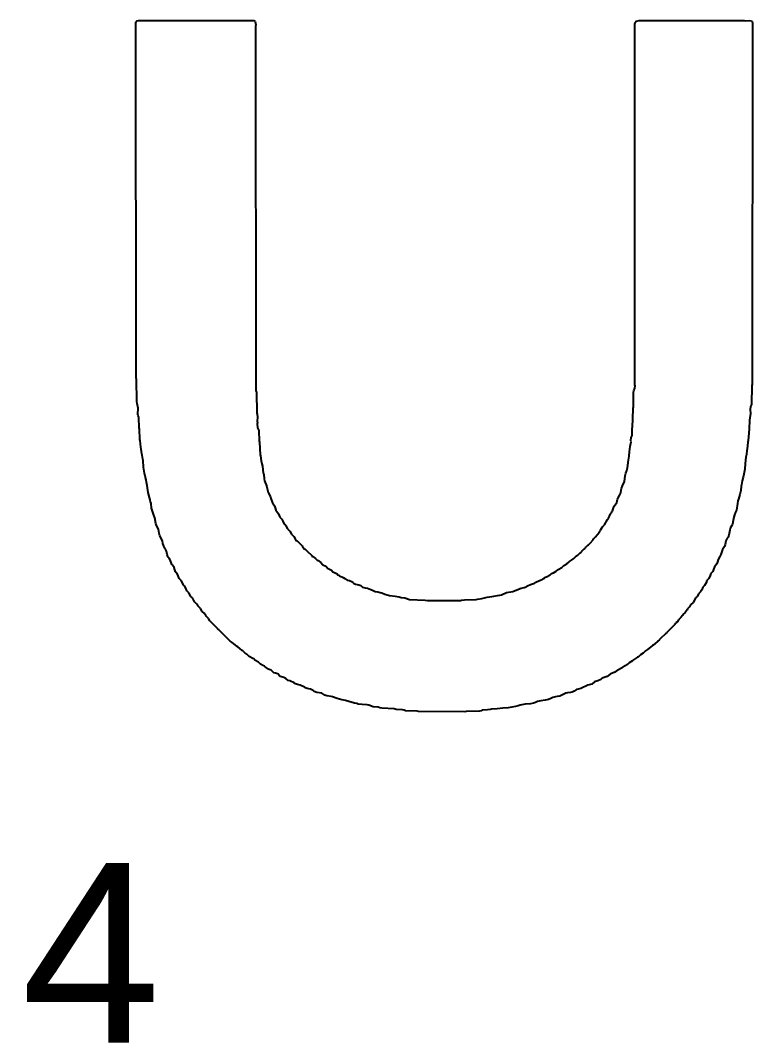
# Model space of a CAD drawing. Header units: inches. Extents: x -0.3 to 12.2, y -3.2 to 4.4.
# Drawn here: x 3.216 to 3.3188, y 1.6491 to 1.7926 of the extents above; entities that cross this region are included whole.
import ezdxf

# ---------------------------------------------------------------- set-up
doc = ezdxf.new("R2010")
doc.units = ezdxf.units.IN
doc.header["$MEASUREMENT"] = 0
doc.layers.add('Board Layer Stack Bottom Overlay', color=54, linetype='Continuous')
doc.layers.add('Top Overlay', color=2, linetype='Continuous')
doc.styles.add('Arial', font='', dxfattribs={"height": 0.2})
doc.styles.get('Arial').set_extended_font_data('Arial')

msp = doc.modelspace()

# ---------------------------------------------------------------- linework, layer by layer
at = {"layer": 'Board Layer Stack Bottom Overlay'}
for p, q in [((3.23234, 1.79256), (3.23256, 1.79262)), ((3.23256, 1.79262), (3.23333, 1.79259)), ((3.23333, 1.79259), (3.23478, 1.79262)), ((3.23478, 1.79262), (3.23484, 1.79262)), ((3.23484, 1.79262), (3.24822, 1.79259)), ((3.24822, 1.79259), (3.24876, 1.79262)), ((3.24876, 1.79262), (3.24896, 1.79248)), ((3.3025, 1.79251), (3.3029, 1.79262)), ((3.3029, 1.79262), (3.30355, 1.79259)), ((3.30355, 1.79259), (3.31767, 1.79262)), ((3.31767, 1.79262), (3.31784, 1.79256)), ((3.31784, 1.79256), (3.31841, 1.79262)), ((3.31841, 1.79262), (3.3187, 1.79256)), ((3.23219, 1.79236), (3.23234, 1.79256)), ((3.23222, 1.74245), (3.23219, 1.79236)), ((3.24896, 1.79248), (3.24907, 1.79202)), ((3.24907, 1.79202), (3.24901, 1.7918)), ((3.24901, 1.7918), (3.24907, 1.7406)), ((3.30228, 1.79211), (3.30233, 1.79233)), ((3.3023, 1.74146), (3.30228, 1.79211)), ((3.30233, 1.79233), (3.3025, 1.79251)), ((3.3187, 1.79256), (3.31878, 1.79248)), ((3.31878, 1.79248), (3.31884, 1.79225)), ((3.31884, 1.79225), (3.31878, 1.74151)), ((3.23228, 1.74222), (3.23222, 1.74245)), ((3.23234, 1.7391), (3.23228, 1.74222)), ((3.30216, 1.74063), (3.3023, 1.741)), ((3.30236, 1.74129), (3.3023, 1.74146)), ((3.3023, 1.741), (3.30236, 1.74129)), ((3.31872, 1.74134), (3.31867, 1.73867)), ((3.31878, 1.74151), (3.31872, 1.74134)), ((3.24907, 1.7406), (3.24913, 1.74043)), ((3.24913, 1.74043), (3.24918, 1.73748)), ((3.30211, 1.74041), (3.30216, 1.74063)), ((3.30213, 1.73833), (3.30211, 1.74041)), ((3.23239, 1.73882), (3.23234, 1.7391)), ((3.23251, 1.73819), (3.23239, 1.73882)), ((3.23248, 1.73731), (3.23251, 1.73819)), ((3.30202, 1.73663), (3.30208, 1.73816)), ((3.30208, 1.73816), (3.30213, 1.73833)), ((3.31855, 1.73839), (3.3185, 1.73799)), ((3.31867, 1.73867), (3.31855, 1.73839)), ((3.23254, 1.73708), (3.23248, 1.73731)), ((3.23259, 1.73691), (3.23254, 1.73708)), ((3.23265, 1.73543), (3.23259, 1.73691)), ((3.24918, 1.73748), (3.24924, 1.73731)), ((3.24924, 1.73731), (3.2493, 1.73691)), ((3.2493, 1.73691), (3.24924, 1.73634)), ((3.30196, 1.73555), (3.30202, 1.73663)), ((3.31847, 1.73683), (3.31841, 1.73649)), ((3.31855, 1.73742), (3.31847, 1.73683)), ((3.3185, 1.73799), (3.31855, 1.73742)), ((3.23271, 1.73526), (3.23265, 1.73543)), ((3.23276, 1.73379), (3.23271, 1.73526)), ((3.24924, 1.73634), (3.2493, 1.73617)), ((3.2493, 1.73617), (3.24924, 1.736)), ((3.24924, 1.736), (3.2493, 1.73543)), ((3.2493, 1.73543), (3.24947, 1.73504)), ((3.30191, 1.73538), (3.30196, 1.73555)), ((3.30193, 1.73478), (3.30191, 1.73538)), ((3.31835, 1.73529), (3.3183, 1.73467)), ((3.31841, 1.73649), (3.31835, 1.73529)), ((3.23282, 1.73362), (3.23276, 1.73379)), ((3.24947, 1.73504), (3.24952, 1.73356)), ((3.30174, 1.73362), (3.30179, 1.73407)), ((3.30179, 1.73407), (3.30191, 1.73436)), ((3.30191, 1.73436), (3.30193, 1.73478)), ((3.3183, 1.73467), (3.31824, 1.73365)), ((3.23288, 1.73271), (3.23282, 1.73362)), ((3.23296, 1.7324), (3.23288, 1.73271)), ((3.23305, 1.73174), (3.23296, 1.7324)), ((3.24952, 1.73356), (3.24958, 1.73339)), ((3.24958, 1.73339), (3.24964, 1.73163)), ((3.30154, 1.73205), (3.30165, 1.73279)), ((3.30165, 1.73279), (3.30171, 1.73302)), ((3.30171, 1.73302), (3.30179, 1.73345)), ((3.30179, 1.73345), (3.30174, 1.73362)), ((3.3181, 1.73242), (3.31804, 1.73225)), ((3.31818, 1.73342), (3.3181, 1.73242)), ((3.31824, 1.73365), (3.31818, 1.73342)), ((3.2331, 1.73157), (3.23305, 1.73174)), ((3.23316, 1.731), (3.2331, 1.73157)), ((3.23322, 1.73083), (3.23316, 1.731)), ((3.24964, 1.73163), (3.24969, 1.73146)), ((3.24969, 1.73146), (3.24978, 1.7308)), ((3.30142, 1.73086), (3.30148, 1.73143)), ((3.30148, 1.73143), (3.30154, 1.73205)), ((3.31787, 1.73129), (3.31779, 1.73041)), ((3.31798, 1.73168), (3.31787, 1.73129)), ((3.31804, 1.73225), (3.31798, 1.73168)), ((3.23327, 1.72987), (3.23322, 1.73083)), ((3.23339, 1.72907), (3.23327, 1.72987)), ((3.24978, 1.7308), (3.24989, 1.73035)), ((3.24989, 1.73035), (3.24998, 1.73004)), ((3.24998, 1.73004), (3.25009, 1.72907)), ((3.30117, 1.72941), (3.30128, 1.72981)), ((3.30128, 1.72981), (3.30142, 1.73086)), ((3.31773, 1.72961), (3.31762, 1.72893)), ((3.31779, 1.73041), (3.31773, 1.72961)), ((3.2335, 1.72862), (3.23339, 1.72907)), ((3.23364, 1.72813), (3.2335, 1.72862)), ((3.2337, 1.72779), (3.23364, 1.72813)), ((3.25009, 1.72907), (3.25015, 1.72884)), ((3.25015, 1.72884), (3.25023, 1.72825)), ((3.25023, 1.72825), (3.25029, 1.72796)), ((3.30083, 1.72788), (3.30094, 1.72867)), ((3.30094, 1.72867), (3.30103, 1.72904)), ((3.30103, 1.72904), (3.30117, 1.72941)), ((3.3175, 1.72847), (3.31736, 1.72799)), ((3.31762, 1.72893), (3.3175, 1.72847)), ((3.23376, 1.72734), (3.2337, 1.72779)), ((3.2339, 1.72634), (3.23376, 1.72734)), ((3.25029, 1.72796), (3.25035, 1.72774)), ((3.25035, 1.72774), (3.25049, 1.72742)), ((3.25049, 1.72742), (3.2506, 1.72714)), ((3.2506, 1.72714), (3.25066, 1.72691)), ((3.25066, 1.72691), (3.2508, 1.72632)), ((3.30032, 1.72629), (3.30037, 1.72669)), ((3.30037, 1.72669), (3.30043, 1.72691)), ((3.30043, 1.72691), (3.30057, 1.72728)), ((3.30057, 1.72728), (3.30083, 1.72788)), ((3.31719, 1.72663), (3.31705, 1.72603)), ((3.31725, 1.7272), (3.31719, 1.72663)), ((3.3173, 1.72742), (3.31725, 1.7272)), ((3.31736, 1.72799), (3.3173, 1.72742)), ((3.23413, 1.72561), (3.2339, 1.72634)), ((3.23421, 1.72529), (3.23413, 1.72561)), ((3.23427, 1.72501), (3.23421, 1.72529)), ((3.2508, 1.72632), (3.25111, 1.72572)), ((3.25111, 1.72572), (3.25117, 1.72549)), ((3.25117, 1.72549), (3.2514, 1.72487)), ((3.29975, 1.72492), (3.29986, 1.72538)), ((3.29986, 1.72538), (3.3002, 1.726)), ((3.3002, 1.726), (3.30032, 1.72629)), ((3.31679, 1.72515), (3.31671, 1.72478)), ((3.31685, 1.72538), (3.31679, 1.72515)), ((3.31705, 1.72603), (3.31685, 1.72538)), ((3.23433, 1.72478), (3.23427, 1.72501)), ((3.23441, 1.72413), (3.23433, 1.72478)), ((3.23467, 1.7233), (3.23441, 1.72413)), ((3.2514, 1.72487), (3.25168, 1.72447)), ((3.25168, 1.72447), (3.25177, 1.72416)), ((3.25177, 1.72416), (3.25188, 1.72387)), ((3.25188, 1.72387), (3.25202, 1.72367)), ((3.29907, 1.72362), (3.29918, 1.72373)), ((3.29918, 1.72373), (3.29926, 1.72404)), ((3.29926, 1.72404), (3.29941, 1.72441)), ((3.29941, 1.72441), (3.29975, 1.72492)), ((3.31656, 1.72384), (3.31645, 1.72356)), ((3.31671, 1.72478), (3.31656, 1.72384)), ((3.23478, 1.72302), (3.23467, 1.7233)), ((3.23484, 1.72279), (3.23478, 1.72302)), ((3.23498, 1.72197), (3.23484, 1.72279)), ((3.25202, 1.72367), (3.25225, 1.72333)), ((3.25225, 1.72333), (3.25242, 1.72288)), ((3.25242, 1.72288), (3.25268, 1.72257)), ((3.25268, 1.72257), (3.25282, 1.72231)), ((3.25282, 1.72231), (3.25305, 1.72191)), ((3.29804, 1.7218), (3.29844, 1.72254)), ((3.29844, 1.72254), (3.29861, 1.72271)), ((3.29861, 1.72271), (3.29872, 1.72299)), ((3.29872, 1.72299), (3.29887, 1.72336)), ((3.29887, 1.72336), (3.29901, 1.7235)), ((3.29901, 1.7235), (3.29907, 1.72362)), ((3.31611, 1.72242), (3.31602, 1.72188)), ((3.31622, 1.72288), (3.31611, 1.72242)), ((3.31631, 1.72319), (3.31622, 1.72288)), ((3.31645, 1.72356), (3.31631, 1.72319)), ((3.23509, 1.72169), (3.23498, 1.72197)), ((3.23538, 1.72117), (3.23509, 1.72169)), ((3.23546, 1.72063), (3.23538, 1.72117)), ((3.25305, 1.72191), (3.25322, 1.72174)), ((3.25322, 1.72174), (3.25327, 1.72163)), ((3.25327, 1.72163), (3.2535, 1.72123)), ((3.2535, 1.72123), (3.25384, 1.72089)), ((3.25384, 1.72089), (3.25407, 1.72049)), ((3.29708, 1.72049), (3.29736, 1.72089)), ((3.29736, 1.72089), (3.29747, 1.721)), ((3.29747, 1.721), (3.29753, 1.72112)), ((3.29753, 1.72112), (3.29776, 1.72152)), ((3.29776, 1.72152), (3.29804, 1.7218)), ((3.31563, 1.72103), (3.31551, 1.72035)), ((3.31571, 1.72134), (3.31563, 1.72103)), ((3.31594, 1.72169), (3.31571, 1.72134)), ((3.31602, 1.72188), (3.31594, 1.72169)), ((3.23555, 1.72027), (3.23546, 1.72063)), ((3.23592, 1.71956), (3.23555, 1.72027)), ((3.236, 1.71919), (3.23592, 1.71956)), ((3.25407, 1.72049), (3.25441, 1.72015)), ((3.25441, 1.72015), (3.25464, 1.71975)), ((3.25464, 1.71975), (3.25472, 1.71961)), ((3.25472, 1.71961), (3.25484, 1.71956)), ((3.25484, 1.71956), (3.25555, 1.71884)), ((3.296, 1.71924), (3.29645, 1.7197)), ((3.29645, 1.7197), (3.29651, 1.71981)), ((3.29651, 1.71981), (3.29676, 1.72012)), ((3.29676, 1.72012), (3.29702, 1.72038)), ((3.29702, 1.72038), (3.29708, 1.72049)), ((3.31509, 1.71953), (3.315, 1.71904)), ((3.3152, 1.71981), (3.31509, 1.71953)), ((3.31526, 1.71992), (3.3152, 1.71981)), ((3.3154, 1.72007), (3.31526, 1.71992)), ((3.31551, 1.72035), (3.3154, 1.72007)), ((3.23606, 1.71896), (3.236, 1.71919)), ((3.23623, 1.71856), (3.23606, 1.71896)), ((3.23629, 1.71845), (3.23623, 1.71856)), ((3.23637, 1.71836), (3.23629, 1.71845)), ((3.23648, 1.71808), (3.23637, 1.71836)), ((3.23657, 1.71765), (3.23648, 1.71808)), ((3.25555, 1.71884), (3.2556, 1.71873)), ((3.2556, 1.71873), (3.25586, 1.71842)), ((3.25586, 1.71842), (3.25597, 1.71836)), ((3.25597, 1.71836), (3.25628, 1.71811)), ((3.25628, 1.71811), (3.25691, 1.71748)), ((3.29472, 1.71791), (3.29486, 1.71805)), ((3.29486, 1.71805), (3.29492, 1.71816)), ((3.29492, 1.71816), (3.29517, 1.71842)), ((3.29517, 1.71842), (3.29529, 1.71848)), ((3.29529, 1.71848), (3.29537, 1.71856)), ((3.29537, 1.71856), (3.29543, 1.71867)), ((3.29543, 1.71867), (3.29569, 1.71893)), ((3.29569, 1.71893), (3.2958, 1.71899)), ((3.2958, 1.71899), (3.29594, 1.71913)), ((3.29594, 1.71913), (3.296, 1.71924)), ((3.31463, 1.71833), (3.31438, 1.71762)), ((3.31489, 1.71876), (3.31463, 1.71833)), ((3.315, 1.71904), (3.31489, 1.71876)), ((3.23668, 1.71737), (3.23657, 1.71765)), ((3.23674, 1.71725), (3.23668, 1.71737)), ((3.23685, 1.71714), (3.23674, 1.71725)), ((3.23708, 1.71674), (3.23685, 1.71714)), ((3.23714, 1.71652), (3.23708, 1.71674)), ((3.25691, 1.71748), (3.25694, 1.7174)), ((3.25694, 1.7174), (3.25705, 1.71734)), ((3.25705, 1.71734), (3.25745, 1.71706)), ((3.25745, 1.71706), (3.25768, 1.71683)), ((3.25768, 1.71683), (3.25779, 1.71677)), ((3.25779, 1.71677), (3.25819, 1.71649)), ((3.29273, 1.71632), (3.29304, 1.71657)), ((3.29304, 1.71657), (3.29313, 1.71666)), ((3.29313, 1.71666), (3.29341, 1.71683)), ((3.29341, 1.71683), (3.29372, 1.71708)), ((3.29372, 1.71708), (3.29387, 1.71723)), ((3.29387, 1.71723), (3.29398, 1.71728)), ((3.29398, 1.71728), (3.29429, 1.71754)), ((3.29429, 1.71754), (3.29461, 1.71785)), ((3.29461, 1.71785), (3.29472, 1.71791)), ((3.31392, 1.7166), (3.31381, 1.71632)), ((3.31401, 1.71691), (3.31392, 1.7166)), ((3.31426, 1.71734), (3.31401, 1.71691)), ((3.31438, 1.71762), (3.31426, 1.71734)), ((3.23725, 1.71623), (3.23714, 1.71652)), ((3.23734, 1.71615), (3.23725, 1.71623)), ((3.23756, 1.71581), (3.23734, 1.71615)), ((3.23765, 1.71549), (3.23756, 1.71581)), ((3.23776, 1.71521), (3.23765, 1.71549)), ((3.23793, 1.71504), (3.23776, 1.71521)), ((3.25819, 1.71649), (3.25847, 1.7162)), ((3.25847, 1.7162), (3.25887, 1.71598)), ((3.25887, 1.71598), (3.25901, 1.71583)), ((3.25901, 1.71583), (3.25904, 1.71575)), ((3.25904, 1.71575), (3.25966, 1.71541)), ((3.25966, 1.71541), (3.25989, 1.71518)), ((3.25989, 1.71518), (3.26018, 1.71507)), ((3.29086, 1.71507), (3.29125, 1.71529)), ((3.29125, 1.71529), (3.29142, 1.71546)), ((3.29142, 1.71546), (3.29154, 1.71552)), ((3.29154, 1.71552), (3.29205, 1.71581)), ((3.29205, 1.71581), (3.29233, 1.71609)), ((3.29233, 1.71609), (3.29273, 1.71632)), ((3.31324, 1.71524), (3.31299, 1.71498)), ((3.31335, 1.71552), (3.31324, 1.71524)), ((3.3135, 1.71589), (3.31335, 1.71552)), ((3.31381, 1.71632), (3.3135, 1.71589)), ((3.23816, 1.71464), (3.23793, 1.71504)), ((3.2383, 1.71427), (3.23816, 1.71464)), ((3.23856, 1.71396), (3.2383, 1.71427)), ((3.23884, 1.71345), (3.23856, 1.71396)), ((3.26018, 1.71507), (3.26046, 1.7149)), ((3.26046, 1.7149), (3.26057, 1.71478)), ((3.26057, 1.71478), (3.26069, 1.71473)), ((3.26069, 1.71473), (3.2608, 1.71461)), ((3.2608, 1.71461), (3.26134, 1.71441)), ((3.26134, 1.71441), (3.26154, 1.71427)), ((3.26154, 1.71427), (3.26188, 1.71404)), ((3.26188, 1.71404), (3.26219, 1.71396)), ((3.26219, 1.71396), (3.26248, 1.71385)), ((3.26248, 1.71385), (3.26268, 1.7137)), ((3.26268, 1.7137), (3.26279, 1.71359)), ((3.28821, 1.71362), (3.2883, 1.7137)), ((3.2883, 1.7137), (3.28841, 1.71376)), ((3.28841, 1.71376), (3.28892, 1.71399)), ((3.28892, 1.71399), (3.28929, 1.71413)), ((3.28929, 1.71413), (3.28938, 1.71421)), ((3.28938, 1.71421), (3.28949, 1.71427)), ((3.28949, 1.71427), (3.28961, 1.71439)), ((3.28961, 1.71439), (3.28989, 1.7145)), ((3.28989, 1.7145), (3.2904, 1.71478)), ((3.2904, 1.71478), (3.29057, 1.71495)), ((3.29057, 1.71495), (3.29086, 1.71507)), ((3.3123, 1.71367), (3.31208, 1.71328)), ((3.31242, 1.71396), (3.3123, 1.71367)), ((3.3127, 1.71424), (3.31242, 1.71396)), ((3.31287, 1.7147), (3.3127, 1.71424)), ((3.31299, 1.71498), (3.31287, 1.7147)), ((3.2389, 1.71333), (3.23884, 1.71345)), ((3.23901, 1.71322), (3.2389, 1.71333)), ((3.23921, 1.71291), (3.23901, 1.71322)), ((3.23935, 1.71254), (3.23921, 1.71291)), ((3.23964, 1.71225), (3.23935, 1.71254)), ((3.23992, 1.71174), (3.23964, 1.71225)), ((3.26279, 1.71359), (3.26307, 1.71348)), ((3.26307, 1.71348), (3.2635, 1.71339)), ((3.2635, 1.71339), (3.26378, 1.71328)), ((3.26378, 1.71328), (3.26404, 1.71302)), ((3.26404, 1.71302), (3.26441, 1.71294)), ((3.26441, 1.71294), (3.26475, 1.71288)), ((3.26475, 1.71288), (3.2652, 1.71271)), ((3.2652, 1.71271), (3.26552, 1.71257)), ((3.26552, 1.71257), (3.2658, 1.71245)), ((3.2658, 1.71245), (3.26617, 1.71237)), ((3.26617, 1.71237), (3.26651, 1.71231)), ((3.26651, 1.71231), (3.26674, 1.71225)), ((3.26674, 1.71225), (3.26719, 1.71208)), ((3.28356, 1.71197), (3.28427, 1.71228)), ((3.28427, 1.71228), (3.28515, 1.71242)), ((3.28515, 1.71242), (3.28571, 1.71265)), ((3.28571, 1.71265), (3.28631, 1.71291)), ((3.28631, 1.71291), (3.28674, 1.71299)), ((3.28674, 1.71299), (3.28702, 1.71311)), ((3.28702, 1.71311), (3.28711, 1.71319)), ((3.28711, 1.71319), (3.28722, 1.71325)), ((3.28722, 1.71325), (3.28762, 1.71342)), ((3.28762, 1.71342), (3.28793, 1.7135)), ((3.28793, 1.7135), (3.28821, 1.71362)), ((3.31151, 1.71237), (3.31128, 1.71214)), ((3.31171, 1.71268), (3.31151, 1.71237)), ((3.31185, 1.71305), (3.31171, 1.71268)), ((3.31208, 1.71328), (3.31185, 1.71305)), ((3.24015, 1.71152), (3.23992, 1.71174)), ((3.24043, 1.711), (3.24015, 1.71152)), ((3.24077, 1.71066), (3.24043, 1.711)), ((3.26719, 1.71208), (3.26785, 1.71189)), ((3.26785, 1.71189), (3.26864, 1.71177)), ((3.26864, 1.71177), (3.26918, 1.71169)), ((3.26918, 1.71169), (3.26949, 1.7116)), ((3.26949, 1.7116), (3.26998, 1.71152)), ((3.26998, 1.71152), (3.27063, 1.71132)), ((3.27063, 1.71132), (3.27282, 1.71123)), ((3.27282, 1.71123), (3.27316, 1.71117)), ((3.27316, 1.71117), (3.27779, 1.71115)), ((3.27779, 1.71115), (3.27796, 1.7112)), ((3.27796, 1.7112), (3.27836, 1.71126)), ((3.27836, 1.71126), (3.28, 1.71132)), ((3.28, 1.71132), (3.28017, 1.71137)), ((3.28017, 1.71137), (3.2808, 1.71143)), ((3.2808, 1.71143), (3.28097, 1.71149)), ((3.28097, 1.71149), (3.28154, 1.71166)), ((3.28154, 1.71166), (3.28219, 1.71174)), ((3.28219, 1.71174), (3.28248, 1.7118)), ((3.28248, 1.7118), (3.28299, 1.71186)), ((3.28299, 1.71186), (3.28333, 1.71191)), ((3.28333, 1.71191), (3.28356, 1.71197)), ((3.31049, 1.71089), (3.31014, 1.71055)), ((3.31077, 1.7114), (3.31049, 1.71089)), ((3.31083, 1.71152), (3.31077, 1.7114)), ((3.31105, 1.71174), (3.31083, 1.71152)), ((3.31128, 1.71214), (3.31105, 1.71174)), ((3.24094, 1.71038), (3.24077, 1.71066)), ((3.24128, 1.71004), (3.24094, 1.71038)), ((3.24151, 1.70964), (3.24128, 1.71004)), ((3.24177, 1.70939), (3.24151, 1.70964)), ((3.24202, 1.70907), (3.24177, 1.70939)), ((3.30935, 1.70947), (3.30906, 1.70919)), ((3.30963, 1.70987), (3.30935, 1.70947)), ((3.30969, 1.70998), (3.30963, 1.70987)), ((3.30997, 1.71027), (3.30969, 1.70998)), ((3.31014, 1.71055), (3.30997, 1.71027)), ((3.24208, 1.70896), (3.24202, 1.70907)), ((3.24242, 1.70862), (3.24208, 1.70896)), ((3.24259, 1.70833), (3.24242, 1.70862)), ((3.24373, 1.7072), (3.24259, 1.70833)), ((3.30799, 1.70794), (3.30793, 1.70782)), ((3.30807, 1.70802), (3.30799, 1.70794)), ((3.30827, 1.70816), (3.30807, 1.70802)), ((3.30833, 1.70828), (3.30827, 1.70816)), ((3.30844, 1.70839), (3.30833, 1.70828)), ((3.3085, 1.7085), (3.30844, 1.70839)), ((3.30875, 1.70876), (3.3085, 1.7085)), ((3.30901, 1.70907), (3.30875, 1.70876)), ((3.30906, 1.70919), (3.30901, 1.70907)), ((3.24378, 1.70708), (3.24373, 1.7072)), ((3.24387, 1.70706), (3.24378, 1.70708)), ((3.24424, 1.70669), (3.24387, 1.70706)), ((3.2443, 1.70657), (3.24424, 1.70669)), ((3.24438, 1.70654), (3.2443, 1.70657)), ((3.24481, 1.70612), (3.24438, 1.70654)), ((3.30659, 1.70649), (3.30591, 1.70581)), ((3.30671, 1.70654), (3.30659, 1.70649)), ((3.30674, 1.70663), (3.30671, 1.70654)), ((3.30793, 1.70782), (3.30674, 1.70663)), ((3.24486, 1.706), (3.24481, 1.70612)), ((3.24495, 1.70598), (3.24486, 1.706)), ((3.24546, 1.70547), (3.24495, 1.70598)), ((3.24574, 1.70529), (3.24546, 1.70547)), ((3.24592, 1.70512), (3.24574, 1.70529)), ((3.24643, 1.70473), (3.24592, 1.70512)), ((3.30514, 1.70515), (3.30489, 1.7049)), ((3.30546, 1.70541), (3.30514, 1.70515)), ((3.30557, 1.70547), (3.30546, 1.70541)), ((3.30566, 1.70555), (3.30557, 1.70547)), ((3.30571, 1.70566), (3.30566, 1.70555)), ((3.3058, 1.70575), (3.30571, 1.70566)), ((3.30591, 1.70581), (3.3058, 1.70575)), ((3.24654, 1.70467), (3.24643, 1.70473)), ((3.2468, 1.70441), (3.24654, 1.70467)), ((3.24711, 1.70416), (3.2468, 1.70441)), ((3.24722, 1.7041), (3.24711, 1.70416)), ((3.24751, 1.70382), (3.24722, 1.7041)), ((3.24779, 1.70365), (3.24751, 1.70382)), ((3.24813, 1.70331), (3.24779, 1.70365)), ((3.30347, 1.70376), (3.30307, 1.70353)), ((3.30381, 1.7041), (3.30347, 1.70376)), ((3.30409, 1.70427), (3.30381, 1.7041)), ((3.30426, 1.70444), (3.30409, 1.70427)), ((3.30478, 1.70484), (3.30426, 1.70444)), ((3.30489, 1.7049), (3.30478, 1.70484)), ((3.24864, 1.70302), (3.24813, 1.70331)), ((3.24876, 1.70297), (3.24864, 1.70302)), ((3.24893, 1.70279), (3.24876, 1.70297)), ((3.24944, 1.70251), (3.24893, 1.70279)), ((3.24972, 1.70223), (3.24944, 1.70251)), ((3.25001, 1.70206), (3.24972, 1.70223)), ((3.30148, 1.7024), (3.30125, 1.70217)), ((3.30199, 1.70268), (3.30148, 1.7024)), ((3.30213, 1.70282), (3.30199, 1.70268)), ((3.30267, 1.70319), (3.30213, 1.70282)), ((3.30279, 1.70325), (3.30267, 1.70319)), ((3.30307, 1.70353), (3.30279, 1.70325)), ((3.25029, 1.70194), (3.25001, 1.70206)), ((3.25038, 1.70186), (3.25029, 1.70194)), ((3.25069, 1.7016), (3.25038, 1.70186)), ((3.2508, 1.70154), (3.25069, 1.7016)), ((3.2512, 1.70137), (3.2508, 1.70154)), ((3.25128, 1.70129), (3.2512, 1.70137)), ((3.2516, 1.70103), (3.25128, 1.70129)), ((3.25182, 1.70098), (3.2516, 1.70103)), ((3.25222, 1.70081), (3.25182, 1.70098)), ((3.25231, 1.70072), (3.25222, 1.70081)), ((3.29881, 1.70081), (3.29841, 1.70052)), ((3.29892, 1.70086), (3.29881, 1.70081)), ((3.29949, 1.70109), (3.29892, 1.70086)), ((3.29966, 1.70126), (3.29949, 1.70109)), ((3.3004, 1.70166), (3.29966, 1.70126)), ((3.30051, 1.70172), (3.3004, 1.70166)), ((3.30063, 1.70183), (3.30051, 1.70172)), ((3.30125, 1.70217), (3.30063, 1.70183)), ((3.25236, 1.70061), (3.25231, 1.70072)), ((3.25251, 1.70052), (3.25236, 1.70061)), ((3.25296, 1.70035), (3.25251, 1.70052)), ((3.25327, 1.70021), (3.25296, 1.70035)), ((3.25359, 1.69995), (3.25327, 1.70021)), ((3.25381, 1.6999), (3.25359, 1.69995)), ((3.25444, 1.69961), (3.25381, 1.6999)), ((3.25464, 1.69947), (3.25444, 1.69961)), ((3.25492, 1.69936), (3.25464, 1.69947)), ((3.25529, 1.69927), (3.25492, 1.69936)), ((3.29625, 1.69944), (3.29569, 1.69927)), ((3.29665, 1.69973), (3.29625, 1.69944)), ((3.29711, 1.6999), (3.29665, 1.69973)), ((3.2975, 1.70007), (3.29711, 1.6999)), ((3.2977, 1.70027), (3.2975, 1.70007)), ((3.29841, 1.70052), (3.2977, 1.70027)), ((3.2558, 1.69904), (3.25529, 1.69927)), ((3.25591, 1.69899), (3.2558, 1.69904)), ((3.256, 1.6989), (3.25591, 1.69899)), ((3.25628, 1.69879), (3.256, 1.6989)), ((3.25671, 1.6987), (3.25628, 1.69879)), ((3.25711, 1.69853), (3.25671, 1.6987)), ((3.25725, 1.69839), (3.25711, 1.69853)), ((3.25762, 1.69825), (3.25725, 1.69839)), ((3.2583, 1.69814), (3.25762, 1.69825)), ((3.25873, 1.69788), (3.2583, 1.69814)), ((3.25901, 1.69777), (3.25873, 1.69788)), ((3.29262, 1.69814), (3.29176, 1.69774)), ((3.29284, 1.69819), (3.29262, 1.69814)), ((3.29324, 1.69825), (3.29284, 1.69819)), ((3.29347, 1.69831), (3.29324, 1.69825)), ((3.29378, 1.69845), (3.29347, 1.69831)), ((3.29412, 1.69868), (3.29378, 1.69845)), ((3.29435, 1.69873), (3.29412, 1.69868)), ((3.29472, 1.69882), (3.29435, 1.69873)), ((3.29569, 1.69927), (3.29472, 1.69882)), ((3.25961, 1.69768), (3.25901, 1.69777)), ((3.25983, 1.69762), (3.25961, 1.69768)), ((3.26049, 1.69743), (3.25983, 1.69762)), ((3.26111, 1.6972), (3.26049, 1.69743)), ((3.26165, 1.69711), (3.26111, 1.6972)), ((3.26211, 1.697), (3.26165, 1.69711)), ((3.2629, 1.69677), (3.26211, 1.697)), ((3.26322, 1.69669), (3.2629, 1.69677)), ((3.26344, 1.69663), (3.26322, 1.69669)), ((3.26401, 1.69657), (3.26344, 1.69663)), ((3.26469, 1.69652), (3.26401, 1.69657)), ((3.26492, 1.69646), (3.26469, 1.69652)), ((3.26554, 1.69623), (3.26492, 1.69646)), ((3.2862, 1.69649), (3.28591, 1.69637)), ((3.28665, 1.69655), (3.2862, 1.69649)), ((3.28688, 1.6966), (3.28665, 1.69655)), ((3.28762, 1.69666), (3.28688, 1.6966)), ((3.28807, 1.69677), (3.28762, 1.69666)), ((3.28833, 1.69686), (3.28807, 1.69677)), ((3.28861, 1.69697), (3.28833, 1.69686)), ((3.28907, 1.69708), (3.28861, 1.69697)), ((3.28972, 1.69717), (3.28907, 1.69708)), ((3.29017, 1.69728), (3.28972, 1.69717)), ((3.29049, 1.69743), (3.29017, 1.69728)), ((3.29077, 1.69754), (3.29049, 1.69743)), ((3.29114, 1.69762), (3.29077, 1.69754)), ((3.29137, 1.69768), (3.29114, 1.69762)), ((3.29176, 1.69774), (3.29137, 1.69768)), ((3.26623, 1.69618), (3.26554, 1.69623)), ((3.26645, 1.69612), (3.26623, 1.69618)), ((3.26674, 1.69606), (3.26645, 1.69612)), ((3.26847, 1.69598), (3.26674, 1.69606)), ((3.26876, 1.69586), (3.26847, 1.69598)), ((3.26966, 1.69581), (3.26876, 1.69586)), ((3.26989, 1.69575), (3.26966, 1.69581)), ((3.27006, 1.69569), (3.26989, 1.69575)), ((3.27171, 1.69564), (3.27006, 1.69569)), ((3.27188, 1.69558), (3.27171, 1.69564)), ((3.27841, 1.69552), (3.27188, 1.69558)), ((3.27858, 1.69558), (3.27841, 1.69552)), ((3.28046, 1.69564), (3.27858, 1.69558)), ((3.28069, 1.69569), (3.28046, 1.69564)), ((3.28086, 1.69575), (3.28069, 1.69569)), ((3.2816, 1.69581), (3.28086, 1.69575)), ((3.28199, 1.69586), (3.2816, 1.69581)), ((3.28216, 1.69592), (3.28199, 1.69586)), ((3.28296, 1.69598), (3.28216, 1.69592)), ((3.28373, 1.69606), (3.28296, 1.69598)), ((3.28452, 1.69612), (3.28373, 1.69606)), ((3.28554, 1.69629), (3.28452, 1.69612)), ((3.28591, 1.69637), (3.28554, 1.69629))]:
    msp.add_line(p, q, dxfattribs=at)

# ---------------------------------------------------------------- texts
at = {"layer": 'Top Overlay', "style": 'Arial'}
msp.add_text('FB4', height=0.025197, dxfattribs=at).set_placement((3.17113, 1.6491))

doc.saveas('drawing.dxf')
